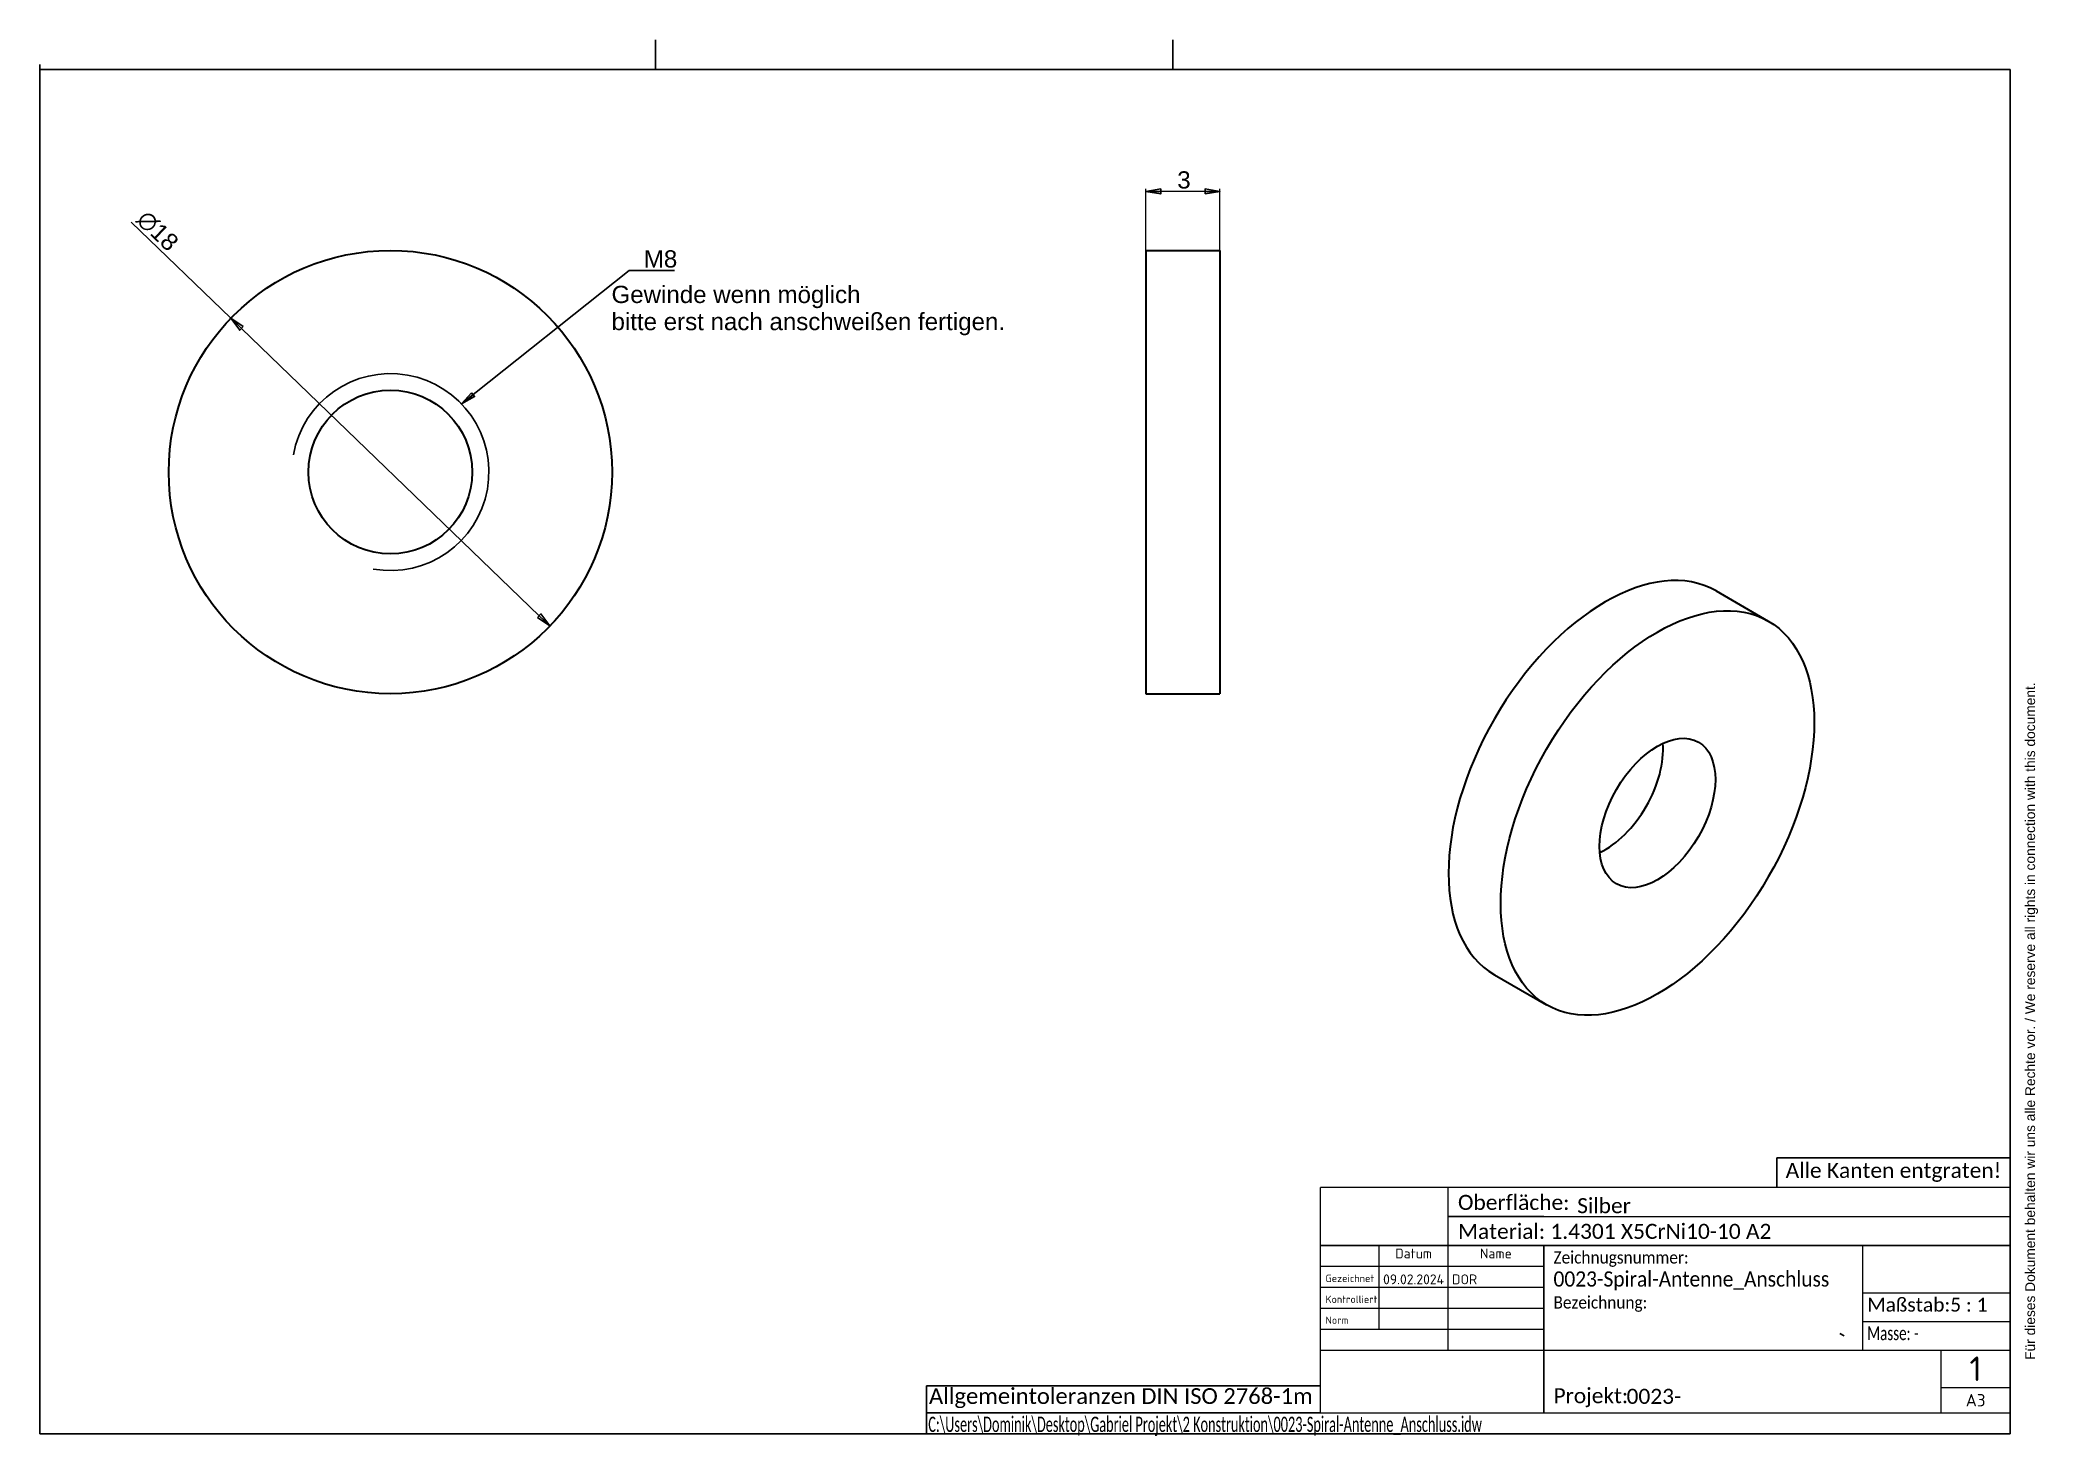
# Model space of a CAD drawing. Header units: millimetres. Extents: x 2 to 83.1, y 1.9 to 58.6.
import ezdxf
from ezdxf.enums import TextEntityAlignment as Align

# ---------------------------------------------------------------- set-up
doc = ezdxf.new("R2010")
doc.units = ezdxf.units.MM
doc.header["$LTSCALE"] = 0.2
for name, color, linetype, lineweight in [('AM_0', 7, 'Continuous', 35), ('AM_6', 7, 'Continuous', 35), ('Schriftkopf', 7, 'Continuous', 9)]:
    doc.layers.add(name, color=color, linetype=linetype, lineweight=lineweight)
for name, color, linetype, lineweight, true_color in [('AM_4', 3, 'Continuous', 25, 0x00ff00), ('AM_5', 3, 'Continuous', 25, 0x00ff00), ('Skizziergeometrie(Böma)', 179, 'Continuous', 30, 0x262659), ('Symbole(Böma)', 179, 'Continuous', 15, 0x262659)]:
    doc.layers.add(name, color=color, linetype=linetype, lineweight=lineweight, true_color=true_color)
doc.styles.add('Böma', font='calibri.ttf')
doc.styles.add('Textstil10', font='isocpeur.ttf')
doc.styles.add('Textstil11', font='isocpeur.ttf')
doc.styles.add('Textstil8', font='isocpeur.ttf')
doc.styles.add('Textstil9', font='isocpeur.ttf')
doc.styles.add('Textstil97', font='calibri.ttf', dxfattribs={"width": 0.6})
doc.styles.add('WEC-3_5', font='arial.ttf')
doc.dimstyles.new('M WEC_BEM$7', dxfattribs={"dimscale": 0.2, "dimtxt": 3.5, "dimasz": 3, "dimexe": 0.5, "dimexo": 0, "dimgap": 0.5, "dimtad": 1, "dimrnd": 1e-08, "dimtxsty": 'WEC-3_5', "dimblk": 'Filled-1', "dimcen": 0.09, "dimdle": 12, "dimclrd": 256, "dimclre": 256, "dimclrt": 7, "dimadec": 1, "dimazin": 2, "dimtfac": 0.571429, "dimtdec": 3, "dimtmove": 0, "dimatfit": 3, "dimldrblk": 'Filled-1', "dimfxl": 1, "dimtolj": 1, "dimlwd": 25, "dimlwe": 15, "dimarcsym": 0})
doc.dimstyles.new('WEC_BEM', dxfattribs={"dimscale": 0.2, "dimtxt": 3.5, "dimasz": 3, "dimexe": 0.5, "dimexo": 0, "dimgap": 0.5, "dimtad": 1, "dimrnd": 1e-08, "dimtxsty": 'WEC-3_5', "dimblk": 'Filled-1', "dimcen": 0.09, "dimdle": 12, "dimclrd": 256, "dimclre": 256, "dimclrt": 7, "dimadec": 1, "dimazin": 2, "dimtfac": 0.571429, "dimtdec": 3, "dimtmove": 0, "dimatfit": 3, "dimldrblk": 'Filled-1', "dimfxl": 1, "dimtolj": 1, "dimlwd": 15, "dimlwe": 15, "dimarcsym": 0})

# ---------------------------------------------------------------- blocks, each defined once
blk = doc.blocks.new('Ränder A3')
at = {"layer": 'Skizziergeometrie(Böma)'}
for p, q in [((10, 287), (410, 287)), ((10, 287), (10, 10)), ((410, 287), (410, 10)), ((375.42, 30.34), (376.34, 29.9)), ((410, 10), (10, 10))]:
    blk.add_line(p, q, dxfattribs=at)
at = {"layer": 'Symbole(Böma)', "color": 179, "true_color": 0x262659, "insert": (413.07, 25), "char_height": 2, "width": 146.4494, "attachment_point": 1, "rotation": 90, "style": 'Böma'}
blk.add_mtext('\\fArial|b0|i0;{\\H2.0000;Für dieses Dokument behalten wir uns alle Rechte vor. / We reserve all rights in connection with this document.}', dxfattribs=at)
blk = doc.blocks.new('Schriftfelder Böma Projekt')
at = {"layer": 'AM_0', "lineweight": 18}
for p, q in [((328.4, 127.9), (328.4, 106.65)), ((328.4, 118.25), (358.4, 118.25)), ((328.4, 112.45), (358.4, 112.45))]:
    blk.add_line(p, q, dxfattribs=at)
at = {"layer": 'AM_0', "lineweight": 25}
for p, q in [((138.4, 99.4), (218.4, 99.4)), ((138.4, 99.4), (138.4, 89.65)), ((218.4, 93.9), (138.4, 93.9)), ((138.4, 89.65), (218.4, 89.65))]:
    blk.add_line(p, q, dxfattribs=at)
at = {"layer": 'Schriftkopf', "lineweight": 9}
blk.add_line((358.4, 139.65), (218.4, 139.65), dxfattribs=at)
at = {"layer": 'Schriftkopf'}
for p, q in [((218.4, 93.9), (218.4, 139.65)), ((244.3, 127.9), (244.3, 139.65)), ((358.4, 89.65), (358.4, 139.65)), ((263.7, 133.77), (358.4, 133.77)), ((230.3, 110.9), (230.3, 127.9)), ((244.3, 106.65), (244.3, 127.9)), ((218.4, 123.65), (263.7, 123.65)), ((218.4, 119.4), (263.7, 119.4)), ((218.4, 115.15), (263.7, 115.15)), ((218.4, 110.9), (263.7, 110.9)), ((218.4, 106.65), (358.4, 106.65)), ((344.4, 93.9), (344.4, 106.65)), ((344.4, 99.02), (358.4, 99.02)), ((218.4, 93.9), (263.7, 93.9)), ((263.7, 93.9), (358.4, 93.9)), ((218.4, 89.65), (358.4, 89.65))]:
    blk.add_line(p, q, dxfattribs=at)
at = {"layer": 'Skizziergeometrie(Böma)'}
for p, q in [((311.05, 145.65), (311.05, 139.65)), ((311.05, 145.65), (358.4, 145.65)), ((358.4, 139.65), (358.4, 145.67)), ((263.7, 133.77), (244.3, 133.77)), ((218.4, 127.9), (358.4, 127.9)), ((263.7, 93.9), (263.7, 127.9))]:
    blk.add_line(p, q, dxfattribs=at)
at = {"layer": 'AM_6', "color": 7, "insert": (138.9, 98.9), "char_height": 3.2, "attachment_point": 1, "style": 'WEC-3_5'}
blk.add_mtext('\\fCalibri|b0|i0;{\\H3.2000;Allgemeintoleranzen DIN ISO 2768-1m}', dxfattribs=at)
at = {"layer": 'Schriftkopf', "style": 'Textstil11'}
for s, p in [('Datum', (237.3, 124.65)), ('Name', (254, 124.65))]:
    blk.add_text(s, height=2, dxfattribs=at).set_placement(p, align=Align.BOTTOM_CENTER)
at = {"layer": 'Schriftkopf', "style": 'Textstil10'}
for s, p in [('Gezeichnet', (219.4, 120)), ('Kontrolliert', (219.4, 115.75)), ('Norm', (219.4, 111.5))]:
    blk.add_text(s, height=1.5, dxfattribs=at).set_placement(p, align=Align.BOTTOM_LEFT)
at = {"layer": 'Schriftkopf'}
for tag, p, height, style in [('ERSTELLUNGSDATUM_001', (231.1, 120), 2, 'Textstil11'), ('AUTOR_001', (245.1, 120), 2, 'Textstil11'), ('Blattnummer_001', (350.15, 100.34), 5, 'Textstil8'), ('Blattgröße_001', (349.4, 95.21), 2.5, 'Textstil9')]:
    blk.add_attdef(tag, p, '', height=height, dxfattribs=dict(at, style=style))
at = {"layer": 'Schriftkopf', "style": 'Textstil11'}
for tag, p in [('KONTROLLDATUM', (231.3, 115.75)), ('KONTROLLIERT_VON', (245.3, 115.75)), ('GENEHM.DAT._KONSTR.', (231.3, 111.5)), ('KONSTR._GEN._VON', (245.3, 111.5))]:
    blk.add_attdef(tag, text='', height=2, dxfattribs=at).set_placement(p, align=Align.BOTTOM_LEFT)
at = {"layer": 'Symbole(Böma)', "color": 179, "true_color": 0x262659, "attachment_point": 1, "style": 'Böma'}
for s, insert, char_height in [('Alle Kanten entgraten!', (312.83, 144.65), 3.05), ('\\fCalibri|b0|i0;Oberfläche: ', (246.3, 138.15), 3.05), ('Material: 1.4301 X5CrNi10-10 A2', (246.3, 132.27), 3.05), ('\\fCalibri|b0|i0;{\\H2.8000;Maßstab:5 : 1}', (329.4, 117.25), 2.8), ('Projekt:', (265.7, 98.9), 3.05)]:
    blk.add_mtext(s, dxfattribs=dict(at, insert=insert, char_height=char_height))
at = {"layer": 'Symbole(Böma)', "color": 179, "true_color": 0x262659, "insert": (265.7, 126.7), "char_height": 3.05, "attachment_point": 1, "line_spacing_factor": 0.978242, "style": 'Böma'}
blk.add_mtext('{\\H0.81967x;\\W0.9;Zeichnugsnummer:\\P\\H1.24x;0023-Spiral-Antenne_Anschluss\\H1.12903x;\\P\\H0.71429x;Bezeichnung:\\H1.24x;\\P}', dxfattribs=at)
at = {"layer": 'Symbole(Böma)', "color": 179, "true_color": 0x262659, "insert": (329.4, 111.46), "char_height": 2.8, "width": 41.4313, "attachment_point": 1, "style": 'Böma'}
blk.add_mtext('\\fCalibri|b0|i0;\\W0.70;{\\H2.8000;Masse: -}', dxfattribs=at)
at = {"layer": 'Symbole(Böma)', "color": 179, "true_color": 0x262659, "style": 'Böma'}
for tag, p in [('DARSTELLUNG_001', (270.51, 134.43)), ('PROJEKT_001', (280.53, 95.72))]:
    blk.add_attdef(tag, p, '', height=3.05, dxfattribs=at)
blk.add_attdef('Kunde', text='', height=3.05, dxfattribs=at).set_placement((308.7, 98.8), align=Align.TOP_LEFT)
at = {"layer": 'Symbole(Böma)', "color": 179, "true_color": 0x262659, "style": 'Textstil97', "width": 0.6}
blk.add_attdef('DATEINAME_UND_PFAD_001', (138.76, 90.01), '', height=3.1, dxfattribs=at)
blk = doc.blocks.new('Faltmarken_A3')
at = {"layer": 'Skizziergeometrie(Böma)'}
for p, q in [((125, 0), (125, 6)), ((230, 0), (230, 6)), ((0, 0), (0, 1))]:
    blk.add_line(p, q, dxfattribs=at)
blk = doc.blocks.new('Filled-1')
at = {"color": 0}
for p, q in [((0, 0), (-1, 0.17)), ((-1, 0.17), (-1, -0.17)), ((-1, 0), (0, 0)), ((-1, -0.17), (0, 0))]:
    blk.add_line(p, q, dxfattribs=at)
at = {"color": 0, "flags": 128}
blk.add_lwpolyline([(-1, -0.17), (0, 0), (-1, 0.17), (-1, -0.17)], dxfattribs=at)
at = {"color": 0}
blk.add_solid([(-1, -0.17), (0, 0), (-1, 0.17), (-1, -0.17)], dxfattribs=at)
blk = doc.blocks.new('*D19')
at = {"layer": 'AM_5', "linetype": 'Continuous', "lineweight": 15, "transparency": 16777216}
for p, q in [((9.752, 47.301), (5.704, 51.207)), ((22.274, 35.219), (10.184, 46.884))]:
    blk.add_line(p, q, dxfattribs=at)
at = {"layer": 'Defpoints', "color": 0, "linetype": 'Continuous', "transparency": 16777216}
for p in [(9.752, 47.301), (22.705, 34.803)]:
    blk.add_point(p, dxfattribs=at)
at = {"layer": 'AM_5', "linetype": 'Continuous', "lineweight": 15, "transparency": 16777216, "xscale": 0.6000000000000001, "yscale": 0.6000000000000001, "zscale": 0.6000000000000001}
for p, rotation in [((9.752, 47.301), 136.0250634081629), ((22.705, 34.803), 316.0250634081629)]:
    blk.add_blockref('Filled-1', p, dxfattribs=dict(at, rotation=rotation))
at = {"layer": 'AM_5', "color": 7, "linetype": 'Continuous', "lineweight": 18, "transparency": 16777216, "insert": (6.369, 51.752), "char_height": 0.7, "attachment_point": 1, "rotation": 316.02506, "style": 'WEC-3_5'}
blk.add_mtext('\\A1;∅18', dxfattribs=at)
blk = doc.blocks.new('*D20')
at = {"layer": 'AM_5', "linetype": 'Continuous', "lineweight": 15, "transparency": 16777216}
for p, q in [((46.911, 50.052), (46.911, 52.552)), ((49.311, 52.452), (47.511, 52.452)), ((49.911, 50.052), (49.911, 52.552))]:
    blk.add_line(p, q, dxfattribs=at)
at = {"layer": 'Defpoints', "color": 0, "linetype": 'Continuous', "transparency": 16777216}
for p in [(46.911, 52.452), (46.911, 50.052), (49.911, 50.052)]:
    blk.add_point(p, dxfattribs=at)
at = {"layer": 'AM_5', "linetype": 'Continuous', "lineweight": 15, "transparency": 16777216, "xscale": 0.6000000000000001, "yscale": 0.6000000000000001, "zscale": 0.6000000000000001, "rotation": 180}
blk.add_blockref('Filled-1', (46.911, 52.452), dxfattribs=at)
at = {"layer": 'AM_5', "linetype": 'Continuous', "lineweight": 15, "transparency": 16777216, "xscale": 0.6000000000000001, "yscale": 0.6000000000000001, "zscale": 0.6000000000000001}
blk.add_blockref('Filled-1', (49.911, 52.452), dxfattribs=at)
at = {"layer": 'AM_5', "color": 7, "linetype": 'Continuous', "lineweight": 18, "transparency": 16777216, "insert": (48.182, 53.267), "char_height": 0.7, "attachment_point": 1, "style": 'WEC-3_5'}
blk.add_mtext('\\A1;3', dxfattribs=at)

msp = doc.modelspace()

# ---------------------------------------------------------------- linework, layer by layer
at = {"layer": 'AM_0'}
for p, q in [((46.911, 50.052), (46.911, 32.052)), ((46.911, 50.052), (49.911, 50.052)), ((49.911, 50.052), (49.911, 32.052)), ((70.06, 36.227), (72.181, 35.003)), ((46.911, 32.052), (49.911, 32.052)), ((61.06, 20.639), (63.181, 19.414))]:
    msp.add_line(p, q, dxfattribs=at)
for radius in [9, 3.324]:
    msp.add_circle((16.229, 41.052), radius, dxfattribs=at)
for major_axis, start_param, end_param in [((-4.5, -7.794), 3.141593, 6.283185), ((1.662, 2.878), 3.833853, 5.590925)]:
    msp.add_ellipse((65.56, 28.433), major_axis=major_axis, ratio=0.57735, start_param=start_param, end_param=end_param, dxfattribs=at)
for major_axis in [(4.5, 7.794), (-1.662, -2.878)]:
    msp.add_ellipse((67.681, 27.208), major_axis=major_axis, ratio=0.57735, dxfattribs=at)
at = {"layer": 'AM_4'}
msp.add_arc((16.229, 41.052), 4, 260, 170, dxfattribs=at)

# ---------------------------------------------------------------- block references
at = {"xscale": 0.2, "yscale": 0.2, "zscale": 0.2}
for name, p in [('Faltmarken_A3', (2, 57.4)), ('Ränder A3', (0, 0))]:
    msp.add_blockref(name, p, dxfattribs=at)
msp.add_blockref('Schriftfelder Böma Projekt', (10.32, -15.93), dxfattribs=at).add_auto_attribs({'Blattnummer_001': '1', 'Blattgröße_001': 'A3', 'ERSTELLUNGSDATUM_001': '09.02.2024', 'AUTOR_001': 'DOR', 'PROJEKT_001': '0023-', 'DARSTELLUNG_001': 'Silber', 'DATEINAME_UND_PFAD_001': 'C:\\Users\\Dominik\\Desktop\\Gabriel Projekt\\2 Konstruktion\\0023-Spiral-Antenne_Anschluss.idw'})

# ---------------------------------------------------------------- texts
at = {"layer": 'AM_5', "color": 7, "insert": (26.52, 49.349), "char_height": 0.7, "width": 1.37197, "attachment_point": 7, "line_spacing_factor": 0.6125, "style": 'WEC-3_5'}
msp.add_mtext('M8', dxfattribs=at)
at = {"layer": 'AM_6', "color": 7, "insert": (25.209, 48.617), "char_height": 0.7, "width": 15.97782, "attachment_point": 1, "line_spacing_factor": 0.944221, "style": 'WEC-3_5'}
msp.add_mtext('\\fArial|b0|i0;Gewinde wenn möglich\\P\\fArial|b0|i0;bitte erst nach anschweißen fertigen.', dxfattribs=at)

# ---------------------------------------------------------------- dimensions: what is measured, and where the dimension line sits
at = {"layer": 'AM_5', "linetype": 'Continuous', "lineweight": 18}
dim = msp.add_linear_dim(base=(46.911, 52.452), p1=(49.911, 50.052), p2=(46.911, 50.052), dimstyle='WEC_BEM', override={"dimgap": 0.5, "dimdec": 2, "dimtol": 0, "dimlim": 0, "dimtp": 0, "dimtm": 0, "dimtdec": 3, "dimtofl": 0, "dimatfit": 1}, dxfattribs=at)
dim.commit()
dim.dimension.update_dxf_attribs({"geometry": '*D20', "text_midpoint": (48.411, 52.452), "dimtype": 160})
dim = msp.add_diameter_dim_2p(p1=(22.705, 34.803), p2=(9.752, 47.301), dimstyle='WEC_BEM', override={"dimgap": 0.5, "dimdec": 2, "dimlfac": 1, "dimtol": 0, "dimlim": 0, "dimtp": 0, "dimtm": 0, "dimtdec": 3, "dimatfit": 2}, dxfattribs=at)
dim.commit()
dim.dimension.update_dxf_attribs({"geometry": '*D19', "text_midpoint": (6.411, 50.524), "dimtype": 163})

# ---------------------------------------------------------------- leaders
at = {"layer": 'AM_5', "linetype": 'Continuous', "lineweight": 25, "annotation_type": 0, "has_hookline": 1, "hookline_direction": 0, "text_width": 1.243}
msp.add_leader([(19.115, 43.821), (25.92, 49.232), (26.52, 49.232)], dimstyle='M WEC_BEM$7', override={"dimgap": 0, "dimtad": 1}, dxfattribs=at)

doc.saveas('drawing.dxf')
